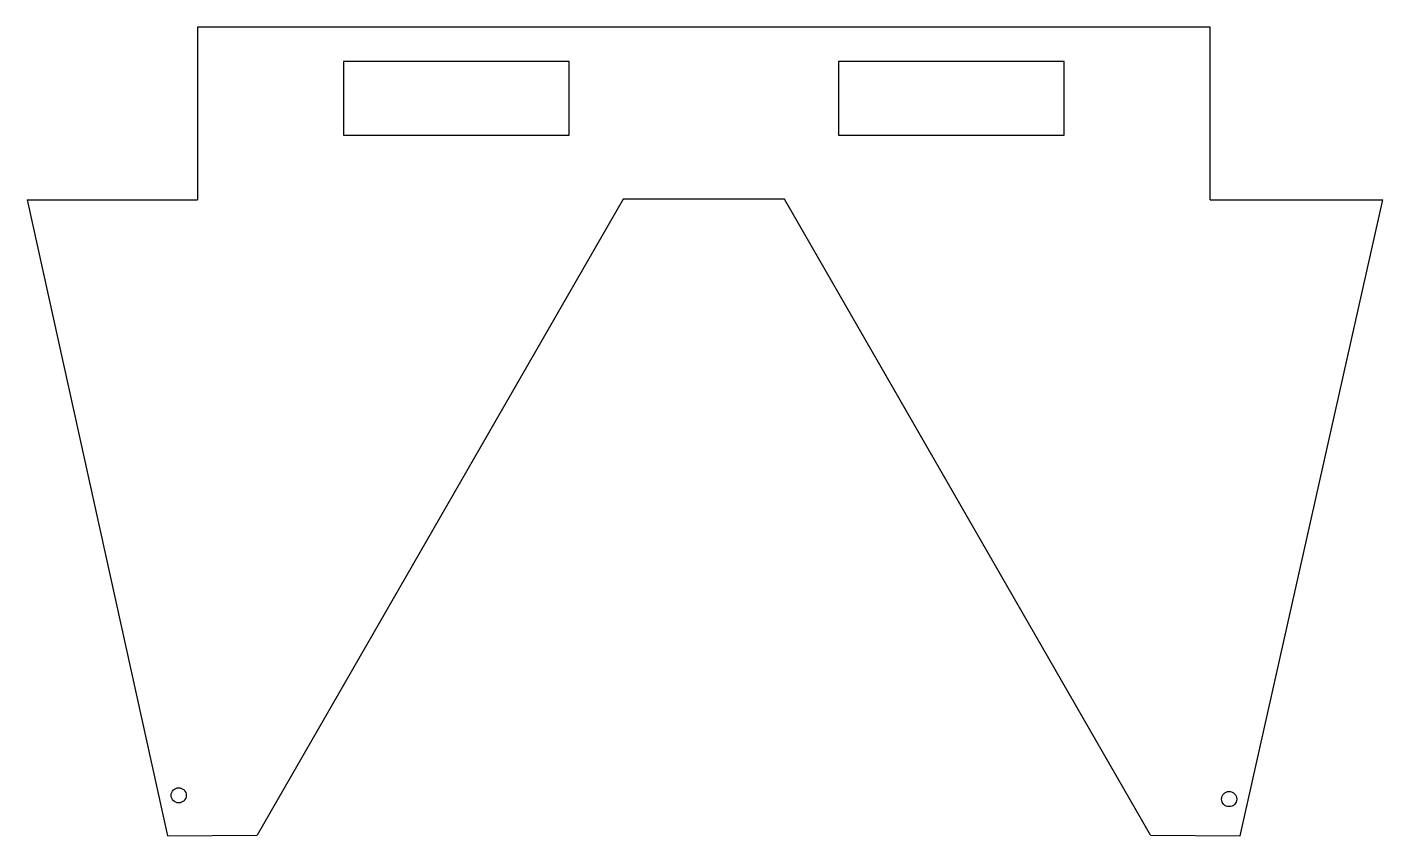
# Model space of a CAD drawing. Header units: millimetres. Extents: x -294 to 295, y -195 to 156.
import ezdxf

# ---------------------------------------------------------------- set-up
doc = ezdxf.new("R2010")
doc.units = ezdxf.units.MM

msp = doc.modelspace()

# ---------------------------------------------------------------- linework, layer by layer
at = {"color": 7, "linetype": 'Continuous', "lineweight": 25}
for p, q in [((-220, 156.22), (-220, 81.22)), ((220, 156.22), (-220, 156.22)), ((220, 81.22), (220, 156.22)), ((-58.5, 141.22), (-156.5, 141.22)), ((-156.5, 141.22), (-156.5, 109.22)), ((-58.5, 109.22), (-58.5, 141.22)), ((156.5, 141.22), (58.5, 141.22)), ((58.5, 141.22), (58.5, 109.22)), ((156.5, 109.22), (156.5, 141.22)), ((-156.5, 109.22), (-58.5, 109.22)), ((58.5, 109.22), (156.5, 109.22)), ((-294, 81.22), (-233, -195.11)), ((-294, 81.22), (-220, 81.22)), ((-35, 81.5), (-194, -194.79)), ((35, 81.5), (-35, 81.5)), ((194, -194.79), (35, 81.5)), ((220, 81.22), (295, 81.22)), ((233, -195.11), (295, 81.22)), ((-233, -195.11), (-194, -194.79)), ((194, -194.79), (233, -195.11))]:
    msp.add_line(p, q, dxfattribs=at)
for centre in [(-228.14, -177.49), (228.2, -179.12)]:
    msp.add_circle(centre, 3.29, dxfattribs=at)

doc.saveas('drawing.dxf')
